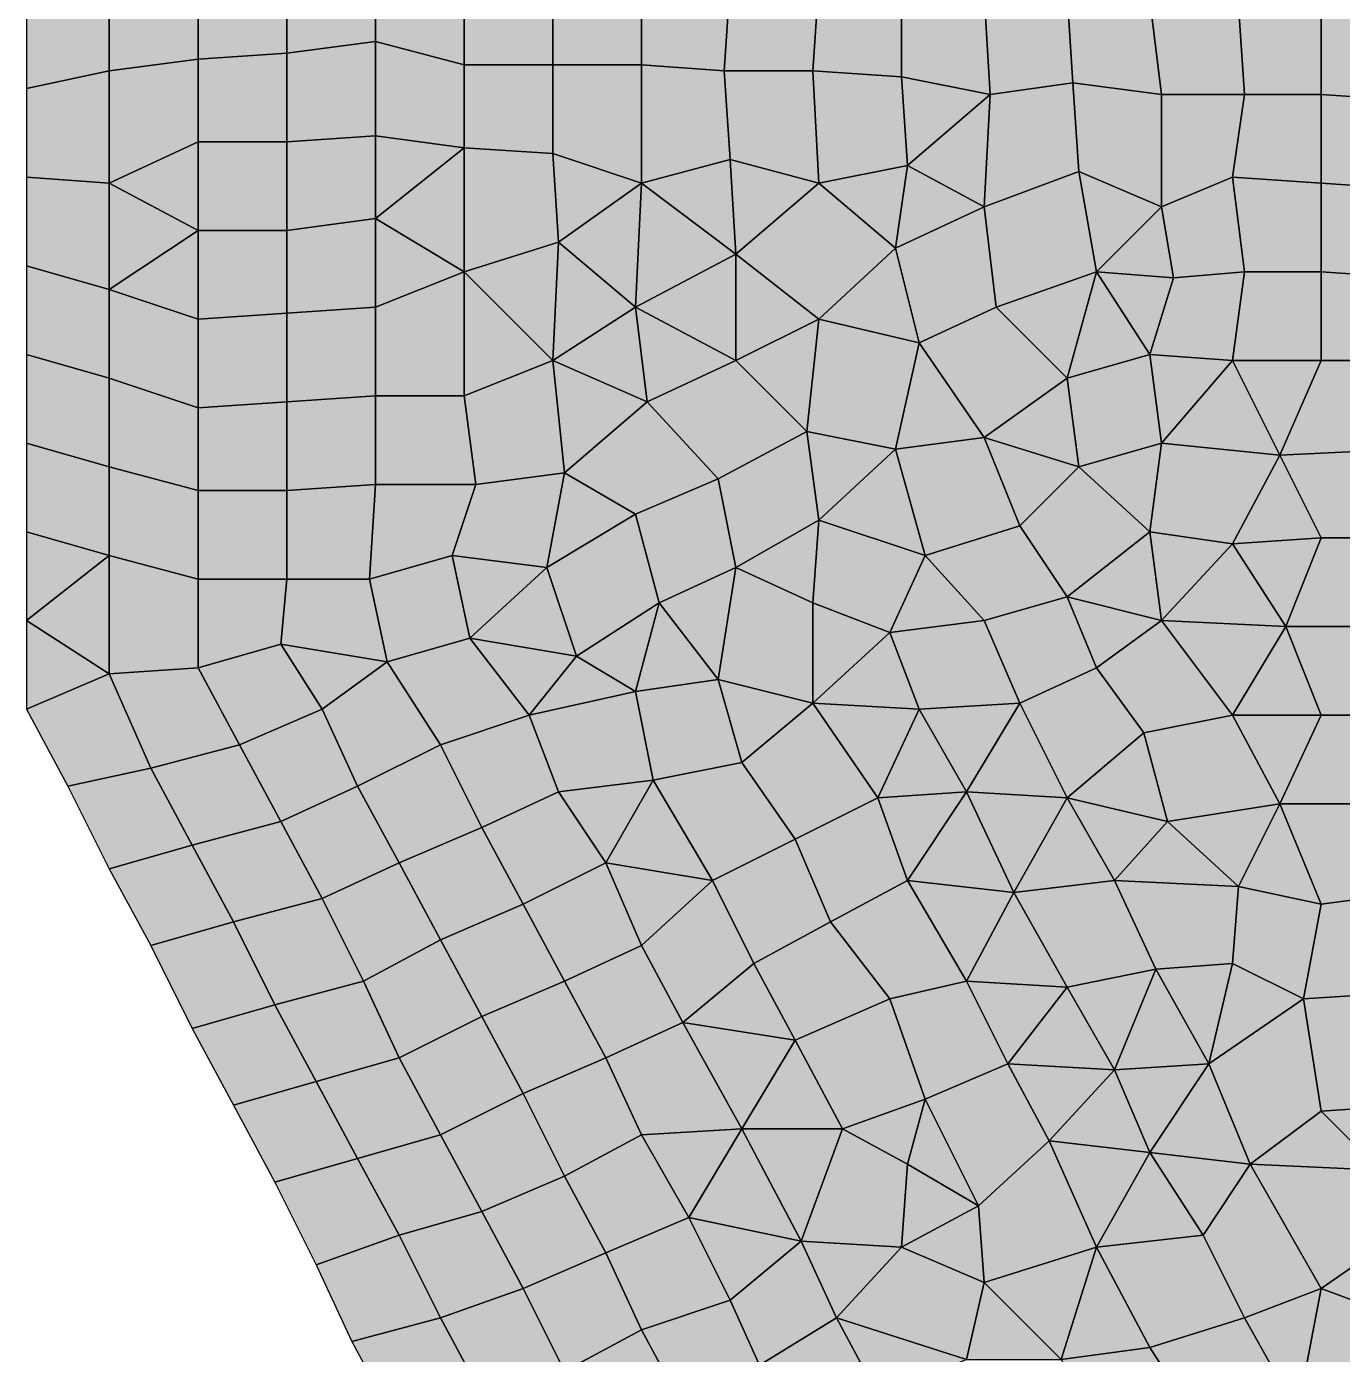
# Model space of a CAD drawing. Header units: metres. Extents: x -7480 to 79269, y -9100 to 45880.
# Drawn here: x -7480 to -3028, y 36477 to 40970 of the extents above; entities that cross this region are included whole.
import ezdxf

# ---------------------------------------------------------------- set-up
doc = ezdxf.new("R2010")
doc.units = ezdxf.units.M
doc.layers.add('COLOR_181', color=181, linetype='Continuous')

msp = doc.modelspace()

# ---------------------------------------------------------------- hatches: boundary and pattern name
at = {"layer": 'COLOR_181'}
for points in [[(-7200, 40820), (-6900, 40860), (-6900, 41160), (-7200, 41120)], [(-6900, 40860), (-6600, 40880), (-6600, 41180), (-6900, 41160)], [(-6600, 40880), (-6300, 40920), (-6300, 41160), (-6600, 41180)], [(-6300, 40920), (-6000, 40840), (-6000, 41140), (-6300, 41160)], [(-7480, 40760), (-7200, 40820), (-7200, 41120), (-7480, 41060)], [(-6000, 40840), (-5700, 40840), (-5700, 41140), (-6000, 41140)], [(-5700, 40840), (-5400, 40840), (-5400, 41140), (-5700, 41140)], [(-5400, 40840), (-5120, 40820), (-5100, 41120), (-5400, 41140)], [(-5120, 40820), (-4820, 40820), (-4800, 41120), (-5100, 41120)], [(-4820, 40820), (-4520, 40800), (-4520, 41100), (-4800, 41120)], [(-4520, 40800), (-4220, 40740), (-4240, 41080), (-4520, 41100)], [(-4240, 41080), (-4220, 40740), (-3940, 40780), (-3960, 41080)], [(-3960, 41080), (-3940, 40780), (-3640, 40740), (-3680, 41060)], [(-3680, 41060), (-3640, 40740), (-3360, 40740), (-3380, 41040)], [(-3380, 41040), (-3360, 40740), (-3100, 40740), (-3100, 41040)], [(-3100, 40740), (-2800, 40720), (-2800, 41020), (-3100, 41040)], [(-6600, 40580), (-6300, 40600), (-6300, 40920), (-6600, 40880)], [(-6300, 40600), (-6000, 40560), (-6000, 40840), (-6300, 40920)], [(-7200, 40440), (-6900, 40580), (-6900, 40860), (-7200, 40820)], [(-6900, 40580), (-6600, 40580), (-6600, 40880), (-6900, 40860)], [(-7480, 40460), (-7200, 40440), (-7200, 40820), (-7480, 40760)], [(-6000, 40560), (-5700, 40540), (-5700, 40840), (-6000, 40840)], [(-5700, 40540), (-5400, 40440), (-5400, 40840), (-5700, 40840)], [(-5400, 40440), (-5100, 40520), (-5120, 40820), (-5400, 40840)], [(-5120, 40820), (-5100, 40520), (-4800, 40440), (-4820, 40820)], [(-4820, 40820), (-4800, 40440), (-4500, 40500), (-4520, 40800)], [(-4520, 40800), (-4500, 40500), (-4220, 40740)], [(-4240, 40360), (-3920, 40480), (-3940, 40780), (-4220, 40740)], [(-3940, 40780), (-3920, 40480), (-3640, 40360), (-3640, 40740)], [(-4500, 40500), (-4240, 40360), (-4220, 40740)], [(-3640, 40360), (-3400, 40460), (-3360, 40740), (-3640, 40740)], [(-3400, 40460), (-3100, 40440), (-3100, 40740), (-3360, 40740)], [(-3100, 40440), (-2800, 40420), (-2800, 40720), (-3100, 40740)], [(-7200, 40440), (-6900, 40280), (-6900, 40580)], [(-6900, 40280), (-6600, 40280), (-6600, 40580), (-6900, 40580)], [(-6600, 40280), (-6300, 40320), (-6300, 40600), (-6600, 40580)], [(-6300, 40320), (-6000, 40560), (-6300, 40600)], [(-6300, 40320), (-6000, 40140), (-6000, 40560)], [(-6000, 40140), (-5680, 40240), (-5700, 40540), (-6000, 40560)], [(-5700, 40540), (-5680, 40240), (-5400, 40440)], [(-5400, 40440), (-5080, 40200), (-5100, 40520)], [(-5100, 40520), (-5080, 40200), (-4800, 40440)], [(-4800, 40440), (-4540, 40220), (-4500, 40500)], [(-4540, 40220), (-4240, 40360), (-4500, 40500)], [(-7480, 40160), (-7200, 40080), (-7200, 40440), (-7480, 40460)], [(-7200, 40080), (-6900, 40280), (-7200, 40440)], [(-5680, 40240), (-5420, 40020), (-5400, 40440)], [(-5420, 40020), (-5080, 40200), (-5400, 40440)], [(-5080, 40200), (-4800, 39980), (-4540, 40220), (-4800, 40440)], [(-4240, 40360), (-4200, 40020), (-3860, 40140), (-3920, 40480)], [(-3920, 40480), (-3860, 40140), (-3640, 40360)], [(-3640, 40360), (-3600, 40120), (-3360, 40140), (-3400, 40460)], [(-3400, 40460), (-3360, 40140), (-3100, 40140), (-3100, 40440)], [(-3100, 40140), (-2800, 40120), (-2800, 40420), (-3100, 40440)], [(-4540, 40220), (-4460, 39900), (-4200, 40020), (-4240, 40360)], [(-3860, 40140), (-3600, 40120), (-3640, 40360)], [(-6600, 40000), (-6300, 40020), (-6300, 40320), (-6600, 40280)], [(-6300, 40020), (-6000, 40140), (-6300, 40320)], [(-7200, 40080), (-6900, 39980), (-6900, 40280)], [(-6900, 39980), (-6600, 40000), (-6600, 40280), (-6900, 40280)], [(-6000, 40140), (-5700, 39840), (-5680, 40240)], [(-5700, 39840), (-5420, 40020), (-5680, 40240)], [(-4800, 39980), (-4460, 39900), (-4540, 40220)], [(-5420, 40020), (-5080, 39840), (-5080, 40200)], [(-5080, 39840), (-4800, 39980), (-5080, 40200)], [(-7480, 39860), (-7200, 39780), (-7200, 40080), (-7480, 40160)], [(-6300, 39720), (-6000, 39720), (-6000, 40140), (-6300, 40020)], [(-6000, 39720), (-5700, 39840), (-6000, 40140)], [(-4200, 40020), (-3960, 39780), (-3860, 40140)], [(-3960, 39780), (-3680, 39860), (-3860, 40140)], [(-3860, 40140), (-3680, 39860), (-3600, 40120)], [(-3680, 39860), (-3400, 39840), (-3360, 40140), (-3600, 40120)], [(-3400, 39840), (-3100, 39840), (-3100, 40140), (-3360, 40140)], [(-3100, 39840), (-2800, 39840), (-2800, 40120), (-3100, 40140)], [(-7200, 39780), (-6900, 39680), (-6900, 39980), (-7200, 40080)], [(-6900, 39680), (-6600, 39700), (-6600, 40000), (-6900, 39980)], [(-6600, 39700), (-6300, 39720), (-6300, 40020), (-6600, 40000)], [(-5700, 39840), (-5380, 39700), (-5420, 40020)], [(-5420, 40020), (-5380, 39700), (-5080, 39840)], [(-4460, 39900), (-4240, 39580), (-3960, 39780), (-4200, 40020)], [(-5080, 39840), (-4840, 39600), (-4800, 39980)], [(-4840, 39600), (-4540, 39540), (-4460, 39900), (-4800, 39980)], [(-7480, 39560), (-7200, 39480), (-7200, 39780), (-7480, 39860)], [(-4540, 39540), (-4240, 39580), (-4460, 39900)], [(-3960, 39780), (-3920, 39480), (-3640, 39560), (-3680, 39860)], [(-3680, 39860), (-3640, 39560), (-3400, 39840)], [(-6000, 39720), (-5960, 39420), (-5660, 39460), (-5700, 39840)], [(-5700, 39840), (-5660, 39460), (-5380, 39700)], [(-5380, 39700), (-5140, 39440), (-4840, 39600), (-5080, 39840)], [(-3640, 39560), (-3240, 39520), (-3400, 39840)], [(-3400, 39840), (-3240, 39520), (-3100, 39840)], [(-3240, 39520), (-2820, 39540), (-2800, 39840), (-3100, 39840)], [(-7200, 39480), (-6900, 39400), (-6900, 39680), (-7200, 39780)], [(-4240, 39580), (-3920, 39480), (-3960, 39780)], [(-6900, 39400), (-6600, 39400), (-6600, 39700), (-6900, 39680)], [(-6600, 39400), (-6300, 39420), (-6300, 39720), (-6600, 39700)], [(-6300, 39420), (-5960, 39420), (-6000, 39720), (-6300, 39720)], [(-5660, 39460), (-5420, 39320), (-5140, 39440), (-5380, 39700)], [(-5140, 39440), (-5080, 39140), (-4800, 39300), (-4840, 39600)], [(-4840, 39600), (-4800, 39300), (-4540, 39540)], [(-7480, 39260), (-7200, 39180), (-7200, 39480), (-7480, 39560)], [(-4540, 39540), (-4440, 39180), (-4120, 39280), (-4240, 39580)], [(-4240, 39580), (-4120, 39280), (-3920, 39480)], [(-3920, 39480), (-3680, 39260), (-3640, 39560)], [(-3680, 39260), (-3400, 39220), (-3240, 39520), (-3640, 39560)], [(-4800, 39300), (-4440, 39180), (-4540, 39540)], [(-3400, 39220), (-3100, 39240), (-3240, 39520)], [(-3240, 39520), (-3100, 39240), (-2800, 39240), (-2820, 39540)], [(-7200, 39180), (-6900, 39100), (-6900, 39400), (-7200, 39480)], [(-6040, 39180), (-5720, 39140), (-5660, 39460), (-5960, 39420)], [(-5720, 39140), (-5420, 39320), (-5660, 39460)], [(-4120, 39280), (-3960, 39040), (-3680, 39260), (-3920, 39480)], [(-6600, 39100), (-6320, 39100), (-6300, 39420), (-6600, 39400)], [(-6320, 39100), (-6040, 39180), (-5960, 39420), (-6300, 39420)], [(-5420, 39320), (-5340, 39020), (-5080, 39140), (-5140, 39440)], [(-6900, 39100), (-6600, 39100), (-6600, 39400), (-6900, 39400)], [(-5720, 39140), (-5620, 38840), (-5340, 39020), (-5420, 39320)], [(-5080, 39140), (-4820, 39020), (-4800, 39300)], [(-4820, 39020), (-4560, 38920), (-4440, 39180), (-4800, 39300)], [(-4440, 39180), (-4240, 38960), (-3960, 39040), (-4120, 39280)], [(-7480, 38960), (-7200, 39180), (-7480, 39260)], [(-3960, 39040), (-3640, 38960), (-3680, 39260)], [(-3680, 39260), (-3640, 38960), (-3400, 39220)], [(-3400, 39220), (-3220, 38940), (-3100, 39240)], [(-3220, 38940), (-2840, 38940), (-2800, 39240), (-3100, 39240)], [(-3640, 38960), (-3220, 38940), (-3400, 39220)], [(-7480, 38960), (-7200, 38780), (-7200, 39180)], [(-7200, 38780), (-6900, 38800), (-6900, 39100), (-7200, 39180)], [(-6320, 39100), (-6260, 38820), (-5980, 38900), (-6040, 39180)], [(-6040, 39180), (-5980, 38900), (-5720, 39140)], [(-5980, 38900), (-5620, 38840), (-5720, 39140)], [(-5340, 39020), (-5140, 38760), (-5080, 39140)], [(-5140, 38760), (-4820, 38680), (-4820, 39020), (-5080, 39140)], [(-4560, 38920), (-4240, 38960), (-4440, 39180)], [(-6900, 38800), (-6620, 38880), (-6600, 39100), (-6900, 39100)], [(-6620, 38880), (-6260, 38820), (-6320, 39100), (-6600, 39100)], [(-5620, 38840), (-5420, 38720), (-5340, 39020)], [(-5420, 38720), (-5140, 38760), (-5340, 39020)], [(-4820, 38680), (-4560, 38920), (-4820, 39020)], [(-4240, 38960), (-4120, 38680), (-3860, 38800), (-3960, 39040)], [(-3960, 39040), (-3860, 38800), (-3640, 38960)], [(-7480, 38660), (-7200, 38780), (-7480, 38960)], [(-4560, 38920), (-4460, 38660), (-4120, 38680), (-4240, 38960)], [(-3860, 38800), (-3700, 38580), (-3400, 38640), (-3640, 38960)], [(-3640, 38960), (-3400, 38640), (-3220, 38940)], [(-4820, 38680), (-4460, 38660), (-4560, 38920)], [(-3400, 38640), (-3100, 38640), (-3220, 38940)], [(-3220, 38940), (-3100, 38640), (-2800, 38640), (-2840, 38940)], [(-6900, 38800), (-6760, 38540), (-6480, 38660), (-6620, 38880)], [(-6620, 38880), (-6480, 38660), (-6260, 38820)], [(-6260, 38820), (-6080, 38540), (-5780, 38640), (-5980, 38900)], [(-5980, 38900), (-5780, 38640), (-5620, 38840)], [(-5780, 38640), (-5420, 38720), (-5620, 38840)], [(-7480, 38660), (-7340, 38400), (-7060, 38460), (-7200, 38780)], [(-7200, 38780), (-7060, 38460), (-6760, 38540), (-6900, 38800)], [(-6480, 38660), (-6360, 38400), (-6080, 38540), (-6260, 38820)], [(-4120, 38680), (-3960, 38360), (-3700, 38580), (-3860, 38800)], [(-5420, 38720), (-5360, 38420), (-5060, 38480), (-5140, 38760)], [(-5140, 38760), (-5060, 38480), (-4820, 38680)], [(-5780, 38640), (-5680, 38380), (-5360, 38420), (-5420, 38720)], [(-6760, 38540), (-6620, 38280), (-6360, 38400), (-6480, 38660)], [(-5060, 38480), (-4880, 38220), (-4600, 38360), (-4820, 38680)], [(-4820, 38680), (-4600, 38360), (-4460, 38660)], [(-4600, 38360), (-4300, 38380), (-4460, 38660)], [(-4460, 38660), (-4300, 38380), (-4120, 38680)], [(-4300, 38380), (-3960, 38360), (-4120, 38680)], [(-6080, 38540), (-5940, 38260), (-5680, 38380), (-5780, 38640)], [(-3700, 38580), (-3620, 38280), (-3240, 38340), (-3400, 38640)], [(-3400, 38640), (-3240, 38340), (-3100, 38640)], [(-3240, 38340), (-2840, 38340), (-2800, 38640), (-3100, 38640)], [(-3960, 38360), (-3620, 38280), (-3700, 38580)], [(-7060, 38460), (-6920, 38200), (-6620, 38280), (-6760, 38540)], [(-6360, 38400), (-6220, 38140), (-5940, 38260), (-6080, 38540)], [(-5360, 38420), (-5160, 38080), (-4880, 38220), (-5060, 38480)], [(-7340, 38400), (-7200, 38120), (-6920, 38200), (-7060, 38460)], [(-5680, 38380), (-5520, 38140), (-5360, 38420)], [(-5520, 38140), (-5160, 38080), (-5360, 38420)], [(-6620, 38280), (-6480, 38020), (-6220, 38140), (-6360, 38400)], [(-5940, 38260), (-5800, 38000), (-5520, 38140), (-5680, 38380)], [(-4600, 38360), (-4500, 38080), (-4300, 38380)], [(-4500, 38080), (-4140, 38040), (-4300, 38380)], [(-4300, 38380), (-4140, 38040), (-3960, 38360)], [(-4880, 38220), (-4760, 37940), (-4500, 38080), (-4600, 38360)], [(-4140, 38040), (-3800, 38080), (-3960, 38360)], [(-3960, 38360), (-3800, 38080), (-3620, 38280)], [(-3620, 38280), (-3380, 38060), (-3240, 38340)], [(-3380, 38060), (-3100, 38000), (-3240, 38340)], [(-3240, 38340), (-3100, 38000), (-2800, 38040), (-2840, 38340)], [(-6920, 38200), (-6780, 37940), (-6480, 38020), (-6620, 38280)], [(-6220, 38140), (-6080, 37880), (-5800, 38000), (-5940, 38260)], [(-3800, 38080), (-3380, 38060), (-3620, 38280)], [(-7200, 38120), (-7060, 37860), (-6780, 37940), (-6920, 38200)], [(-5160, 38080), (-5020, 37800), (-4760, 37940), (-4880, 38220)], [(-6480, 38020), (-6340, 37740), (-6080, 37880), (-6220, 38140)], [(-5800, 38000), (-5660, 37740), (-5400, 37860), (-5520, 38140)], [(-5520, 38140), (-5400, 37860), (-5160, 38080)], [(-5400, 37860), (-5260, 37600), (-5020, 37800), (-5160, 38080)], [(-4760, 37940), (-4560, 37680), (-4300, 37740), (-4500, 38080)], [(-4500, 38080), (-4300, 37740), (-4140, 38040)], [(-4140, 38040), (-3960, 37720), (-3660, 37780), (-3800, 38080)], [(-3800, 38080), (-3660, 37780), (-3400, 37800), (-3380, 38060)], [(-3400, 37800), (-3160, 37680), (-3100, 38000), (-3380, 38060)], [(-6780, 37940), (-6640, 37660), (-6340, 37740), (-6480, 38020)], [(-4300, 37740), (-3960, 37720), (-4140, 38040)], [(-3160, 37680), (-2840, 37700), (-2800, 38040), (-3100, 38000)], [(-6080, 37880), (-5940, 37620), (-5660, 37740), (-5800, 38000)], [(-7060, 37860), (-6920, 37580), (-6640, 37660), (-6780, 37940)], [(-5020, 37800), (-4880, 37540), (-4560, 37680), (-4760, 37940)], [(-6340, 37740), (-6220, 37480), (-5940, 37620), (-6080, 37880)], [(-5660, 37740), (-5520, 37480), (-5260, 37600), (-5400, 37860)], [(-5260, 37600), (-4880, 37540), (-5020, 37800)], [(-3660, 37780), (-3480, 37460), (-3400, 37800)], [(-3480, 37460), (-3160, 37680), (-3400, 37800)], [(-3960, 37720), (-3800, 37440), (-3660, 37780)], [(-3800, 37440), (-3480, 37460), (-3660, 37780)], [(-6640, 37660), (-6500, 37400), (-6220, 37480), (-6340, 37740)], [(-5940, 37620), (-5800, 37360), (-5520, 37480), (-5660, 37740)], [(-4560, 37680), (-4440, 37340), (-4160, 37460), (-4300, 37740)], [(-4300, 37740), (-4160, 37460), (-3960, 37720)], [(-4160, 37460), (-3800, 37440), (-3960, 37720)], [(-3160, 37680), (-3100, 37300), (-2800, 37320), (-2840, 37700)], [(-6920, 37580), (-6780, 37320), (-6500, 37400), (-6640, 37660)], [(-4880, 37540), (-4720, 37240), (-4440, 37340), (-4560, 37680)], [(-3480, 37460), (-3340, 37120), (-3100, 37300), (-3160, 37680)], [(-6220, 37480), (-6080, 37220), (-5800, 37360), (-5940, 37620)], [(-5520, 37480), (-5400, 37220), (-5060, 37240), (-5260, 37600)], [(-5260, 37600), (-5060, 37240), (-4880, 37540)], [(-5060, 37240), (-4720, 37240), (-4880, 37540)], [(-6500, 37400), (-6360, 37140), (-6080, 37220), (-6220, 37480)], [(-5800, 37360), (-5660, 37080), (-5400, 37220), (-5520, 37480)], [(-4440, 37340), (-4260, 36980), (-4020, 37200), (-4160, 37460)], [(-4160, 37460), (-4020, 37200), (-3800, 37440)], [(-4020, 37200), (-3680, 37160), (-3800, 37440)], [(-3800, 37440), (-3680, 37160), (-3480, 37460)], [(-3680, 37160), (-3340, 37120), (-3480, 37460)], [(-6780, 37320), (-6640, 37060), (-6360, 37140), (-6500, 37400)], [(-6080, 37220), (-5940, 36960), (-5660, 37080), (-5800, 37360)], [(-4720, 37240), (-4500, 37120), (-4440, 37340)], [(-4500, 37120), (-4260, 36980), (-4440, 37340)], [(-3340, 37120), (-2900, 37100), (-3100, 37300)], [(-3100, 37300), (-2900, 37100), (-2800, 37320)], [(-6360, 37140), (-6220, 36880), (-5940, 36960), (-6080, 37220)], [(-5660, 37080), (-5520, 36820), (-5240, 36940), (-5400, 37220)], [(-5400, 37220), (-5240, 36940), (-5060, 37240)], [(-5240, 36940), (-4860, 36860), (-5060, 37240)], [(-5060, 37240), (-4860, 36860), (-4720, 37240)], [(-4860, 36860), (-4520, 36840), (-4500, 37120), (-4720, 37240)], [(-4260, 36980), (-4240, 36720), (-3860, 36840), (-4020, 37200)], [(-4020, 37200), (-3860, 36840), (-3680, 37160)], [(-3860, 36840), (-3500, 36880), (-3680, 37160)], [(-3680, 37160), (-3500, 36880), (-3340, 37120)], [(-6640, 37060), (-6500, 36780), (-6220, 36880), (-6360, 37140)], [(-4520, 36840), (-4260, 36980), (-4500, 37120)], [(-3500, 36880), (-3360, 36600), (-3100, 36700), (-3340, 37120)], [(-3340, 37120), (-3100, 36700), (-2840, 36880), (-2900, 37100)], [(-5940, 36960), (-5800, 36700), (-5520, 36820), (-5660, 37080)], [(-6220, 36880), (-6080, 36600), (-5800, 36700), (-5940, 36960)], [(-5520, 36820), (-5400, 36560), (-5100, 36660), (-5240, 36940)], [(-5240, 36940), (-5100, 36660), (-4860, 36860)], [(-4520, 36840), (-4240, 36720), (-4260, 36980)], [(-6500, 36780), (-6380, 36520), (-6080, 36600), (-6220, 36880)], [(-5100, 36660), (-5000, 36440), (-4740, 36600), (-4860, 36860)], [(-4860, 36860), (-4740, 36600), (-4520, 36840)], [(-3860, 36840), (-3680, 36500), (-3360, 36600), (-3500, 36880)], [(-3100, 36700), (-2780, 36580), (-2840, 36880)], [(-5800, 36700), (-5660, 36420), (-5400, 36560), (-5520, 36820)], [(-4740, 36600), (-4300, 36460), (-4240, 36720), (-4520, 36840)], [(-4240, 36720), (-3980, 36460), (-3860, 36840)], [(-3980, 36460), (-3680, 36500), (-3860, 36840)], [(-4300, 36460), (-3980, 36460), (-4240, 36720)], [(-6080, 36600), (-5940, 36340), (-5660, 36420), (-5800, 36700)], [(-3360, 36600), (-3180, 36280), (-3100, 36700)], [(-3180, 36280), (-2880, 36300), (-2780, 36580), (-3100, 36700)], [(-5400, 36560), (-5260, 36300), (-5000, 36440), (-5100, 36660)], [(-6380, 36520), (-6240, 36260), (-5940, 36340), (-6080, 36600)], [(-5000, 36440), (-4860, 36180), (-4600, 36340), (-4740, 36600)], [(-4740, 36600), (-4600, 36340), (-4300, 36460)], [(-3680, 36500), (-3500, 36220), (-3180, 36280), (-3360, 36600)], [(-5660, 36420), (-5520, 36160), (-5260, 36300), (-5400, 36560)], [(-3980, 36460), (-3780, 36100), (-3500, 36220), (-3680, 36500)]]:
    msp.add_hatch(color=256, dxfattribs=at).paths.add_polyline_path(points)

# ---------------------------------------------------------------- linework, layer by layer
for points in [[(-7200, 40820), (-6900, 40860), (-6900, 41160), (-7200, 41120)], [(-6900, 40860), (-6600, 40880), (-6600, 41180), (-6900, 41160)], [(-6600, 40880), (-6300, 40920), (-6300, 41160), (-6600, 41180)], [(-6300, 40920), (-6000, 40840), (-6000, 41140), (-6300, 41160)], [(-7480, 40760), (-7200, 40820), (-7200, 41120), (-7480, 41060)], [(-6000, 40840), (-5700, 40840), (-5700, 41140), (-6000, 41140)], [(-5700, 40840), (-5400, 40840), (-5400, 41140), (-5700, 41140)], [(-5400, 40840), (-5120, 40820), (-5100, 41120), (-5400, 41140)], [(-5120, 40820), (-4820, 40820), (-4800, 41120), (-5100, 41120)], [(-4820, 40820), (-4520, 40800), (-4520, 41100), (-4800, 41120)], [(-4520, 40800), (-4220, 40740), (-4240, 41080), (-4520, 41100)], [(-4240, 41080), (-4220, 40740), (-3940, 40780), (-3960, 41080)], [(-3960, 41080), (-3940, 40780), (-3640, 40740), (-3680, 41060)], [(-3680, 41060), (-3640, 40740), (-3360, 40740), (-3380, 41040)], [(-3380, 41040), (-3360, 40740), (-3100, 40740), (-3100, 41040)], [(-3100, 40740), (-2800, 40720), (-2800, 41020), (-3100, 41040)], [(-6600, 40580), (-6300, 40600), (-6300, 40920), (-6600, 40880)], [(-6300, 40600), (-6000, 40560), (-6000, 40840), (-6300, 40920)], [(-7200, 40440), (-6900, 40580), (-6900, 40860), (-7200, 40820)], [(-6900, 40580), (-6600, 40580), (-6600, 40880), (-6900, 40860)], [(-7480, 40460), (-7200, 40440), (-7200, 40820), (-7480, 40760)], [(-6000, 40560), (-5700, 40540), (-5700, 40840), (-6000, 40840)], [(-5700, 40540), (-5400, 40440), (-5400, 40840), (-5700, 40840)], [(-5400, 40440), (-5100, 40520), (-5120, 40820), (-5400, 40840)], [(-5120, 40820), (-5100, 40520), (-4800, 40440), (-4820, 40820)], [(-4820, 40820), (-4800, 40440), (-4500, 40500), (-4520, 40800)], [(-4520, 40800), (-4500, 40500), (-4220, 40740)], [(-4240, 40360), (-3920, 40480), (-3940, 40780), (-4220, 40740)], [(-3940, 40780), (-3920, 40480), (-3640, 40360), (-3640, 40740)], [(-4500, 40500), (-4240, 40360), (-4220, 40740)], [(-3640, 40360), (-3400, 40460), (-3360, 40740), (-3640, 40740)], [(-3400, 40460), (-3100, 40440), (-3100, 40740), (-3360, 40740)], [(-3100, 40440), (-2800, 40420), (-2800, 40720), (-3100, 40740)], [(-7200, 40440), (-6900, 40280), (-6900, 40580)], [(-6900, 40280), (-6600, 40280), (-6600, 40580), (-6900, 40580)], [(-6600, 40280), (-6300, 40320), (-6300, 40600), (-6600, 40580)], [(-6300, 40320), (-6000, 40560), (-6300, 40600)], [(-6300, 40320), (-6000, 40140), (-6000, 40560)], [(-6000, 40140), (-5680, 40240), (-5700, 40540), (-6000, 40560)], [(-5700, 40540), (-5680, 40240), (-5400, 40440)], [(-5400, 40440), (-5080, 40200), (-5100, 40520)], [(-5100, 40520), (-5080, 40200), (-4800, 40440)], [(-4800, 40440), (-4540, 40220), (-4500, 40500)], [(-4540, 40220), (-4240, 40360), (-4500, 40500)], [(-7480, 40160), (-7200, 40080), (-7200, 40440), (-7480, 40460)], [(-7200, 40080), (-6900, 40280), (-7200, 40440)], [(-5680, 40240), (-5420, 40020), (-5400, 40440)], [(-5420, 40020), (-5080, 40200), (-5400, 40440)], [(-5080, 40200), (-4800, 39980), (-4540, 40220), (-4800, 40440)], [(-4240, 40360), (-4200, 40020), (-3860, 40140), (-3920, 40480)], [(-3920, 40480), (-3860, 40140), (-3640, 40360)], [(-3640, 40360), (-3600, 40120), (-3360, 40140), (-3400, 40460)], [(-3400, 40460), (-3360, 40140), (-3100, 40140), (-3100, 40440)], [(-3100, 40140), (-2800, 40120), (-2800, 40420), (-3100, 40440)], [(-4540, 40220), (-4460, 39900), (-4200, 40020), (-4240, 40360)], [(-3860, 40140), (-3600, 40120), (-3640, 40360)], [(-6600, 40000), (-6300, 40020), (-6300, 40320), (-6600, 40280)], [(-6300, 40020), (-6000, 40140), (-6300, 40320)], [(-7200, 40080), (-6900, 39980), (-6900, 40280)], [(-6900, 39980), (-6600, 40000), (-6600, 40280), (-6900, 40280)], [(-6000, 40140), (-5700, 39840), (-5680, 40240)], [(-5700, 39840), (-5420, 40020), (-5680, 40240)], [(-4800, 39980), (-4460, 39900), (-4540, 40220)], [(-5420, 40020), (-5080, 39840), (-5080, 40200)], [(-5080, 39840), (-4800, 39980), (-5080, 40200)], [(-7480, 39860), (-7200, 39780), (-7200, 40080), (-7480, 40160)], [(-6300, 39720), (-6000, 39720), (-6000, 40140), (-6300, 40020)], [(-6000, 39720), (-5700, 39840), (-6000, 40140)], [(-4200, 40020), (-3960, 39780), (-3860, 40140)], [(-3960, 39780), (-3680, 39860), (-3860, 40140)], [(-3860, 40140), (-3680, 39860), (-3600, 40120)], [(-3680, 39860), (-3400, 39840), (-3360, 40140), (-3600, 40120)], [(-3400, 39840), (-3100, 39840), (-3100, 40140), (-3360, 40140)], [(-3100, 39840), (-2800, 39840), (-2800, 40120), (-3100, 40140)], [(-7200, 39780), (-6900, 39680), (-6900, 39980), (-7200, 40080)], [(-6900, 39680), (-6600, 39700), (-6600, 40000), (-6900, 39980)], [(-6600, 39700), (-6300, 39720), (-6300, 40020), (-6600, 40000)], [(-5700, 39840), (-5380, 39700), (-5420, 40020)], [(-5420, 40020), (-5380, 39700), (-5080, 39840)], [(-4460, 39900), (-4240, 39580), (-3960, 39780), (-4200, 40020)], [(-5080, 39840), (-4840, 39600), (-4800, 39980)], [(-4840, 39600), (-4540, 39540), (-4460, 39900), (-4800, 39980)], [(-7480, 39560), (-7200, 39480), (-7200, 39780), (-7480, 39860)], [(-4540, 39540), (-4240, 39580), (-4460, 39900)], [(-3960, 39780), (-3920, 39480), (-3640, 39560), (-3680, 39860)], [(-3680, 39860), (-3640, 39560), (-3400, 39840)], [(-6000, 39720), (-5960, 39420), (-5660, 39460), (-5700, 39840)], [(-5700, 39840), (-5660, 39460), (-5380, 39700)], [(-5380, 39700), (-5140, 39440), (-4840, 39600), (-5080, 39840)], [(-3640, 39560), (-3240, 39520), (-3400, 39840)], [(-3400, 39840), (-3240, 39520), (-3100, 39840)], [(-3240, 39520), (-2820, 39540), (-2800, 39840), (-3100, 39840)], [(-7200, 39480), (-6900, 39400), (-6900, 39680), (-7200, 39780)], [(-4240, 39580), (-3920, 39480), (-3960, 39780)], [(-6900, 39400), (-6600, 39400), (-6600, 39700), (-6900, 39680)], [(-6600, 39400), (-6300, 39420), (-6300, 39720), (-6600, 39700)], [(-6300, 39420), (-5960, 39420), (-6000, 39720), (-6300, 39720)], [(-5660, 39460), (-5420, 39320), (-5140, 39440), (-5380, 39700)], [(-5140, 39440), (-5080, 39140), (-4800, 39300), (-4840, 39600)], [(-4840, 39600), (-4800, 39300), (-4540, 39540)], [(-7480, 39260), (-7200, 39180), (-7200, 39480), (-7480, 39560)], [(-4540, 39540), (-4440, 39180), (-4120, 39280), (-4240, 39580)], [(-4240, 39580), (-4120, 39280), (-3920, 39480)], [(-3920, 39480), (-3680, 39260), (-3640, 39560)], [(-3680, 39260), (-3400, 39220), (-3240, 39520), (-3640, 39560)], [(-4800, 39300), (-4440, 39180), (-4540, 39540)], [(-3400, 39220), (-3100, 39240), (-3240, 39520)], [(-3240, 39520), (-3100, 39240), (-2800, 39240), (-2820, 39540)], [(-7200, 39180), (-6900, 39100), (-6900, 39400), (-7200, 39480)], [(-6040, 39180), (-5720, 39140), (-5660, 39460), (-5960, 39420)], [(-5720, 39140), (-5420, 39320), (-5660, 39460)], [(-4120, 39280), (-3960, 39040), (-3680, 39260), (-3920, 39480)], [(-6600, 39100), (-6320, 39100), (-6300, 39420), (-6600, 39400)], [(-6320, 39100), (-6040, 39180), (-5960, 39420), (-6300, 39420)], [(-5420, 39320), (-5340, 39020), (-5080, 39140), (-5140, 39440)], [(-6900, 39100), (-6600, 39100), (-6600, 39400), (-6900, 39400)], [(-5720, 39140), (-5620, 38840), (-5340, 39020), (-5420, 39320)], [(-5080, 39140), (-4820, 39020), (-4800, 39300)], [(-4820, 39020), (-4560, 38920), (-4440, 39180), (-4800, 39300)], [(-4440, 39180), (-4240, 38960), (-3960, 39040), (-4120, 39280)], [(-7480, 38960), (-7200, 39180), (-7480, 39260)], [(-3960, 39040), (-3640, 38960), (-3680, 39260)], [(-3680, 39260), (-3640, 38960), (-3400, 39220)], [(-3400, 39220), (-3220, 38940), (-3100, 39240)], [(-3220, 38940), (-2840, 38940), (-2800, 39240), (-3100, 39240)], [(-3640, 38960), (-3220, 38940), (-3400, 39220)], [(-7480, 38960), (-7200, 38780), (-7200, 39180)], [(-7200, 38780), (-6900, 38800), (-6900, 39100), (-7200, 39180)], [(-6320, 39100), (-6260, 38820), (-5980, 38900), (-6040, 39180)], [(-6040, 39180), (-5980, 38900), (-5720, 39140)], [(-5980, 38900), (-5620, 38840), (-5720, 39140)], [(-5340, 39020), (-5140, 38760), (-5080, 39140)], [(-5140, 38760), (-4820, 38680), (-4820, 39020), (-5080, 39140)], [(-4560, 38920), (-4240, 38960), (-4440, 39180)], [(-6900, 38800), (-6620, 38880), (-6600, 39100), (-6900, 39100)], [(-6620, 38880), (-6260, 38820), (-6320, 39100), (-6600, 39100)], [(-5620, 38840), (-5420, 38720), (-5340, 39020)], [(-5420, 38720), (-5140, 38760), (-5340, 39020)], [(-4820, 38680), (-4560, 38920), (-4820, 39020)], [(-4240, 38960), (-4120, 38680), (-3860, 38800), (-3960, 39040)], [(-3960, 39040), (-3860, 38800), (-3640, 38960)], [(-7480, 38660), (-7200, 38780), (-7480, 38960)], [(-4560, 38920), (-4460, 38660), (-4120, 38680), (-4240, 38960)], [(-3860, 38800), (-3700, 38580), (-3400, 38640), (-3640, 38960)], [(-3640, 38960), (-3400, 38640), (-3220, 38940)], [(-4820, 38680), (-4460, 38660), (-4560, 38920)], [(-3400, 38640), (-3100, 38640), (-3220, 38940)], [(-3220, 38940), (-3100, 38640), (-2800, 38640), (-2840, 38940)], [(-6900, 38800), (-6760, 38540), (-6480, 38660), (-6620, 38880)], [(-6620, 38880), (-6480, 38660), (-6260, 38820)], [(-6260, 38820), (-6080, 38540), (-5780, 38640), (-5980, 38900)], [(-5980, 38900), (-5780, 38640), (-5620, 38840)], [(-5780, 38640), (-5420, 38720), (-5620, 38840)], [(-7480, 38660), (-7340, 38400), (-7060, 38460), (-7200, 38780)], [(-7200, 38780), (-7060, 38460), (-6760, 38540), (-6900, 38800)], [(-6480, 38660), (-6360, 38400), (-6080, 38540), (-6260, 38820)], [(-4120, 38680), (-3960, 38360), (-3700, 38580), (-3860, 38800)], [(-5420, 38720), (-5360, 38420), (-5060, 38480), (-5140, 38760)], [(-5140, 38760), (-5060, 38480), (-4820, 38680)], [(-5780, 38640), (-5680, 38380), (-5360, 38420), (-5420, 38720)], [(-6760, 38540), (-6620, 38280), (-6360, 38400), (-6480, 38660)], [(-5060, 38480), (-4880, 38220), (-4600, 38360), (-4820, 38680)], [(-4820, 38680), (-4600, 38360), (-4460, 38660)], [(-4600, 38360), (-4300, 38380), (-4460, 38660)], [(-4460, 38660), (-4300, 38380), (-4120, 38680)], [(-4300, 38380), (-3960, 38360), (-4120, 38680)], [(-6080, 38540), (-5940, 38260), (-5680, 38380), (-5780, 38640)], [(-3700, 38580), (-3620, 38280), (-3240, 38340), (-3400, 38640)], [(-3400, 38640), (-3240, 38340), (-3100, 38640)], [(-3240, 38340), (-2840, 38340), (-2800, 38640), (-3100, 38640)], [(-3960, 38360), (-3620, 38280), (-3700, 38580)], [(-7060, 38460), (-6920, 38200), (-6620, 38280), (-6760, 38540)], [(-6360, 38400), (-6220, 38140), (-5940, 38260), (-6080, 38540)], [(-5360, 38420), (-5160, 38080), (-4880, 38220), (-5060, 38480)], [(-7340, 38400), (-7200, 38120), (-6920, 38200), (-7060, 38460)], [(-5680, 38380), (-5520, 38140), (-5360, 38420)], [(-5520, 38140), (-5160, 38080), (-5360, 38420)], [(-6620, 38280), (-6480, 38020), (-6220, 38140), (-6360, 38400)], [(-5940, 38260), (-5800, 38000), (-5520, 38140), (-5680, 38380)], [(-4600, 38360), (-4500, 38080), (-4300, 38380)], [(-4500, 38080), (-4140, 38040), (-4300, 38380)], [(-4300, 38380), (-4140, 38040), (-3960, 38360)], [(-4880, 38220), (-4760, 37940), (-4500, 38080), (-4600, 38360)], [(-4140, 38040), (-3800, 38080), (-3960, 38360)], [(-3960, 38360), (-3800, 38080), (-3620, 38280)], [(-3620, 38280), (-3380, 38060), (-3240, 38340)], [(-3380, 38060), (-3100, 38000), (-3240, 38340)], [(-3240, 38340), (-3100, 38000), (-2800, 38040), (-2840, 38340)], [(-6920, 38200), (-6780, 37940), (-6480, 38020), (-6620, 38280)], [(-6220, 38140), (-6080, 37880), (-5800, 38000), (-5940, 38260)], [(-3800, 38080), (-3380, 38060), (-3620, 38280)], [(-7200, 38120), (-7060, 37860), (-6780, 37940), (-6920, 38200)], [(-5160, 38080), (-5020, 37800), (-4760, 37940), (-4880, 38220)], [(-6480, 38020), (-6340, 37740), (-6080, 37880), (-6220, 38140)], [(-5800, 38000), (-5660, 37740), (-5400, 37860), (-5520, 38140)], [(-5520, 38140), (-5400, 37860), (-5160, 38080)], [(-5400, 37860), (-5260, 37600), (-5020, 37800), (-5160, 38080)], [(-4760, 37940), (-4560, 37680), (-4300, 37740), (-4500, 38080)], [(-4500, 38080), (-4300, 37740), (-4140, 38040)], [(-4140, 38040), (-3960, 37720), (-3660, 37780), (-3800, 38080)], [(-3800, 38080), (-3660, 37780), (-3400, 37800), (-3380, 38060)], [(-3400, 37800), (-3160, 37680), (-3100, 38000), (-3380, 38060)], [(-6780, 37940), (-6640, 37660), (-6340, 37740), (-6480, 38020)], [(-4300, 37740), (-3960, 37720), (-4140, 38040)], [(-3160, 37680), (-2840, 37700), (-2800, 38040), (-3100, 38000)], [(-6080, 37880), (-5940, 37620), (-5660, 37740), (-5800, 38000)], [(-7060, 37860), (-6920, 37580), (-6640, 37660), (-6780, 37940)], [(-5020, 37800), (-4880, 37540), (-4560, 37680), (-4760, 37940)], [(-6340, 37740), (-6220, 37480), (-5940, 37620), (-6080, 37880)], [(-5660, 37740), (-5520, 37480), (-5260, 37600), (-5400, 37860)], [(-5260, 37600), (-4880, 37540), (-5020, 37800)], [(-3660, 37780), (-3480, 37460), (-3400, 37800)], [(-3480, 37460), (-3160, 37680), (-3400, 37800)], [(-3960, 37720), (-3800, 37440), (-3660, 37780)], [(-3800, 37440), (-3480, 37460), (-3660, 37780)], [(-6640, 37660), (-6500, 37400), (-6220, 37480), (-6340, 37740)], [(-5940, 37620), (-5800, 37360), (-5520, 37480), (-5660, 37740)], [(-4560, 37680), (-4440, 37340), (-4160, 37460), (-4300, 37740)], [(-4300, 37740), (-4160, 37460), (-3960, 37720)], [(-4160, 37460), (-3800, 37440), (-3960, 37720)], [(-3160, 37680), (-3100, 37300), (-2800, 37320), (-2840, 37700)], [(-6920, 37580), (-6780, 37320), (-6500, 37400), (-6640, 37660)], [(-4880, 37540), (-4720, 37240), (-4440, 37340), (-4560, 37680)], [(-3480, 37460), (-3340, 37120), (-3100, 37300), (-3160, 37680)], [(-6220, 37480), (-6080, 37220), (-5800, 37360), (-5940, 37620)], [(-5520, 37480), (-5400, 37220), (-5060, 37240), (-5260, 37600)], [(-5260, 37600), (-5060, 37240), (-4880, 37540)], [(-5060, 37240), (-4720, 37240), (-4880, 37540)], [(-6500, 37400), (-6360, 37140), (-6080, 37220), (-6220, 37480)], [(-5800, 37360), (-5660, 37080), (-5400, 37220), (-5520, 37480)], [(-4440, 37340), (-4260, 36980), (-4020, 37200), (-4160, 37460)], [(-4160, 37460), (-4020, 37200), (-3800, 37440)], [(-4020, 37200), (-3680, 37160), (-3800, 37440)], [(-3800, 37440), (-3680, 37160), (-3480, 37460)], [(-3680, 37160), (-3340, 37120), (-3480, 37460)], [(-6780, 37320), (-6640, 37060), (-6360, 37140), (-6500, 37400)], [(-6080, 37220), (-5940, 36960), (-5660, 37080), (-5800, 37360)], [(-4720, 37240), (-4500, 37120), (-4440, 37340)], [(-4500, 37120), (-4260, 36980), (-4440, 37340)], [(-3340, 37120), (-2900, 37100), (-3100, 37300)], [(-3100, 37300), (-2900, 37100), (-2800, 37320)], [(-6360, 37140), (-6220, 36880), (-5940, 36960), (-6080, 37220)], [(-5660, 37080), (-5520, 36820), (-5240, 36940), (-5400, 37220)], [(-5400, 37220), (-5240, 36940), (-5060, 37240)], [(-5240, 36940), (-4860, 36860), (-5060, 37240)], [(-5060, 37240), (-4860, 36860), (-4720, 37240)], [(-4860, 36860), (-4520, 36840), (-4500, 37120), (-4720, 37240)], [(-4260, 36980), (-4240, 36720), (-3860, 36840), (-4020, 37200)], [(-4020, 37200), (-3860, 36840), (-3680, 37160)], [(-3860, 36840), (-3500, 36880), (-3680, 37160)], [(-3680, 37160), (-3500, 36880), (-3340, 37120)], [(-6640, 37060), (-6500, 36780), (-6220, 36880), (-6360, 37140)], [(-4520, 36840), (-4260, 36980), (-4500, 37120)], [(-3500, 36880), (-3360, 36600), (-3100, 36700), (-3340, 37120)], [(-3340, 37120), (-3100, 36700), (-2840, 36880), (-2900, 37100)], [(-5940, 36960), (-5800, 36700), (-5520, 36820), (-5660, 37080)], [(-6220, 36880), (-6080, 36600), (-5800, 36700), (-5940, 36960)], [(-5520, 36820), (-5400, 36560), (-5100, 36660), (-5240, 36940)], [(-5240, 36940), (-5100, 36660), (-4860, 36860)], [(-4520, 36840), (-4240, 36720), (-4260, 36980)], [(-6500, 36780), (-6380, 36520), (-6080, 36600), (-6220, 36880)], [(-5100, 36660), (-5000, 36440), (-4740, 36600), (-4860, 36860)], [(-4860, 36860), (-4740, 36600), (-4520, 36840)], [(-3860, 36840), (-3680, 36500), (-3360, 36600), (-3500, 36880)], [(-3100, 36700), (-2780, 36580), (-2840, 36880)], [(-5800, 36700), (-5660, 36420), (-5400, 36560), (-5520, 36820)], [(-4740, 36600), (-4300, 36460), (-4240, 36720), (-4520, 36840)], [(-4240, 36720), (-3980, 36460), (-3860, 36840)], [(-3980, 36460), (-3680, 36500), (-3860, 36840)], [(-4300, 36460), (-3980, 36460), (-4240, 36720)], [(-6080, 36600), (-5940, 36340), (-5660, 36420), (-5800, 36700)], [(-3360, 36600), (-3180, 36280), (-3100, 36700)], [(-3180, 36280), (-2880, 36300), (-2780, 36580), (-3100, 36700)], [(-5400, 36560), (-5260, 36300), (-5000, 36440), (-5100, 36660)], [(-6380, 36520), (-6240, 36260), (-5940, 36340), (-6080, 36600)], [(-5000, 36440), (-4860, 36180), (-4600, 36340), (-4740, 36600)], [(-4740, 36600), (-4600, 36340), (-4300, 36460)], [(-3680, 36500), (-3500, 36220), (-3180, 36280), (-3360, 36600)], [(-5660, 36420), (-5520, 36160), (-5260, 36300), (-5400, 36560)], [(-3980, 36460), (-3780, 36100), (-3500, 36220), (-3680, 36500)]]:
    msp.add_lwpolyline(points, close=True, dxfattribs=at)

doc.saveas('drawing.dxf')
